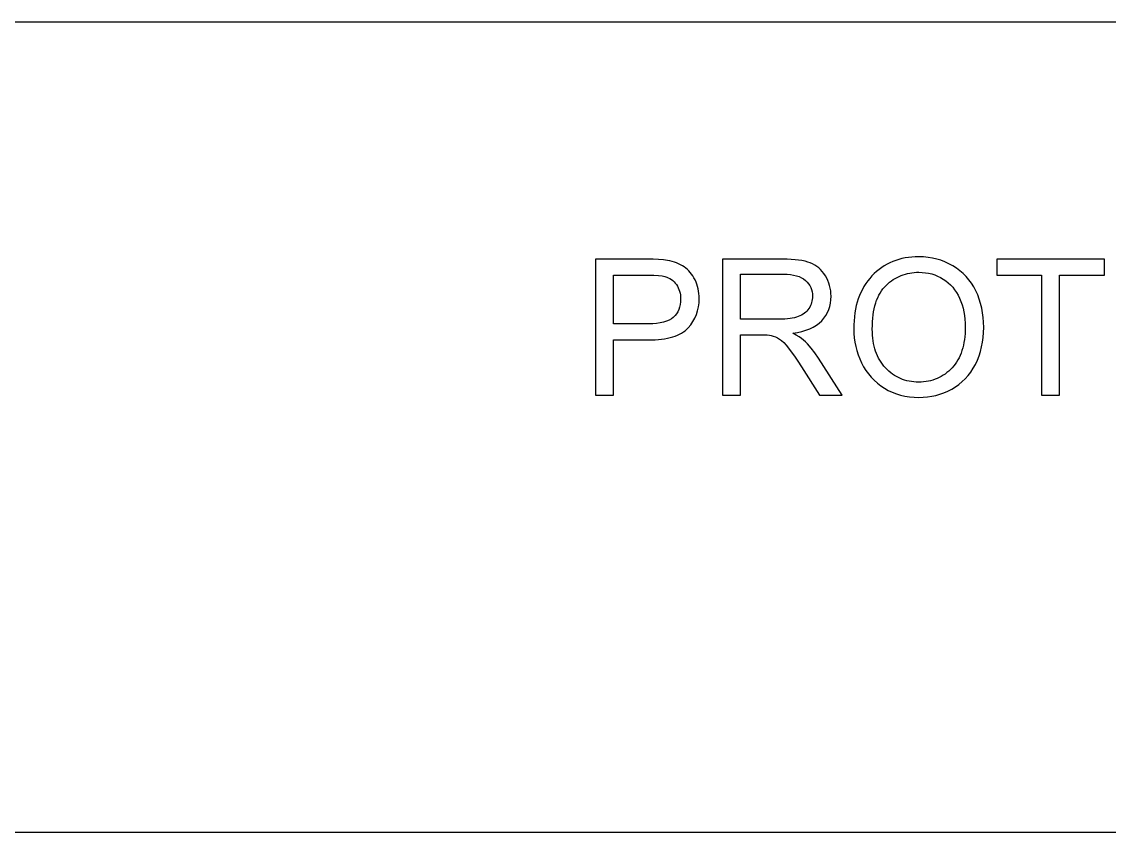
# Paper-space layout '01_三视图' of a CAD drawing. Header units: millimetres. Extents: x 8 to 450, y 8 to 289.
# Drawn here: x 59.47 to 68.19, y 186.75 to 193.25 of the extents above; entities that cross this region are included whole.
import ezdxf

# ---------------------------------------------------------------- set-up
doc = ezdxf.new("R2010")
doc.units = ezdxf.units.MM
doc.layers.add('VISIBLE', color=7, linetype='CONTINUOUS', lineweight=25)

psp = doc.layouts.new('01_三视图')

# ---------------------------------------------------------------- linework, layer by layer
at = {"layer": 'VISIBLE'}
for points in [[(15.5, 193.25), (80.5, 193.25)], [(66.5502, 191.3554), (66.5243, 191.35)], [(66.5767, 191.3596), (66.5502, 191.3554)], [(66.6038, 191.3626), (66.5767, 191.3596)], [(66.6317, 191.3644), (66.6038, 191.3626)], [(66.6601, 191.365), (66.6317, 191.3644)], [(66.6974, 191.3639), (66.6601, 191.365)], [(66.7338, 191.3605), (66.6974, 191.3639)], [(66.7692, 191.3549), (66.7338, 191.3605)], [(64.0664, 191.3457), (64.0664, 190.2555)], [(64.4776, 191.3457), (64.0664, 191.3457)], [(64.5287, 191.345), (64.4776, 191.3457)], [(64.5733, 191.3431), (64.5287, 191.345)], [(64.6116, 191.3398), (64.5733, 191.3431)], [(64.6434, 191.3353), (64.6116, 191.3398)], [(64.6631, 191.3315), (64.6434, 191.3353)], [(64.6819, 191.3271), (64.6631, 191.3315)], [(64.7, 191.3218), (64.6819, 191.3271)], [(64.7172, 191.3158), (64.7, 191.3218)], [(64.7336, 191.3091), (64.7172, 191.3158)], [(64.7492, 191.3016), (64.7336, 191.3091)], [(64.764, 191.2933), (64.7492, 191.3016)], [(64.778, 191.2843), (64.764, 191.2933)], [(64.7913, 191.2745), (64.778, 191.2843)], [(64.8038, 191.2637), (64.7913, 191.2745)], [(65.0844, 191.3457), (65.0844, 190.2555)], [(65.5677, 191.3457), (65.0844, 191.3457)], [(65.6031, 191.3452), (65.5677, 191.3457)], [(65.6363, 191.3438), (65.6031, 191.3452)], [(65.6672, 191.3415), (65.6363, 191.3438)], [(65.696, 191.3383), (65.6672, 191.3415)], [(65.7226, 191.3342), (65.696, 191.3383)], [(65.7471, 191.3291), (65.7226, 191.3342)], [(65.7693, 191.3232), (65.7471, 191.3291)], [(65.7893, 191.3163), (65.7693, 191.3232)], [(65.8078, 191.3082), (65.7893, 191.3163)], [(65.8254, 191.2988), (65.8078, 191.3082)], [(65.8419, 191.2879), (65.8254, 191.2988)], [(65.8576, 191.2757), (65.8419, 191.2879)], [(65.8723, 191.262), (65.8576, 191.2757)], [(66.362, 191.2786), (66.3415, 191.2636)], [(66.3832, 191.2924), (66.362, 191.2786)], [(66.4051, 191.305), (66.3832, 191.2924)], [(66.4276, 191.3164), (66.4051, 191.305)], [(66.4508, 191.3266), (66.4276, 191.3164)], [(66.4747, 191.3356), (66.4508, 191.3266)], [(66.4992, 191.3434), (66.4747, 191.3356)], [(66.5243, 191.35), (66.4992, 191.3434)], [(66.8037, 191.347), (66.7692, 191.3549)], [(66.8372, 191.3368), (66.8037, 191.347)], [(66.8698, 191.3244), (66.8372, 191.3368)], [(66.9015, 191.3098), (66.8698, 191.3244)], [(66.9323, 191.2929), (66.9015, 191.3098)], [(66.9617, 191.2739), (66.9323, 191.2929)], [(66.9893, 191.2532), (66.9617, 191.2739)], [(67.2848, 191.3457), (67.2848, 191.217)], [(68.1489, 191.3457), (67.2848, 191.3457)], [(68.1489, 191.217), (68.1489, 191.3457)], [(64.2106, 190.8274), (64.2106, 191.217)], [(64.2106, 191.217), (64.4895, 191.217)], [(64.4895, 191.217), (64.5347, 191.2164)], [(64.5347, 191.2164), (64.5722, 191.2146)], [(64.5722, 191.2146), (64.602, 191.2116)], [(64.602, 191.2116), (64.6241, 191.2074)], [(64.6241, 191.2074), (64.6379, 191.2029)], [(64.6379, 191.2029), (64.651, 191.1975)], [(64.651, 191.1975), (64.6634, 191.191)], [(64.6634, 191.191), (64.6751, 191.1835)], [(64.6751, 191.1835), (64.6862, 191.1749)], [(64.8157, 191.2519), (64.8038, 191.2637)], [(64.827, 191.2392), (64.8157, 191.2519)], [(64.8376, 191.2256), (64.827, 191.2392)], [(64.8475, 191.211), (64.8376, 191.2256)], [(64.8568, 191.1955), (64.8475, 191.211)], [(64.8654, 191.1791), (64.8568, 191.1955)], [(65.2287, 190.8645), (65.2287, 191.2252)], [(65.2287, 191.2252), (65.5737, 191.2252)], [(65.5737, 191.2252), (65.603, 191.2244)], [(65.603, 191.2244), (65.6302, 191.2221)], [(65.6302, 191.2221), (65.6555, 191.2182)], [(65.6555, 191.2182), (65.6786, 191.2127)], [(65.6786, 191.2127), (65.6998, 191.2057)], [(65.6998, 191.2057), (65.7189, 191.1972)], [(65.7189, 191.1972), (65.736, 191.1871)], [(65.736, 191.1871), (65.7511, 191.1754)], [(65.886, 191.2469), (65.8723, 191.262)], [(65.8987, 191.2304), (65.886, 191.2469)], [(65.9106, 191.2126), (65.8987, 191.2304)], [(65.9212, 191.1937), (65.9106, 191.2126)], [(65.9304, 191.1744), (65.9212, 191.1937)], [(66.2662, 191.1918), (66.2497, 191.1712)], [(66.2839, 191.2114), (66.2662, 191.1918)], [(66.3024, 191.23), (66.2839, 191.2114)], [(66.3216, 191.2474), (66.3024, 191.23)], [(66.3415, 191.2636), (66.3216, 191.2474)], [(66.4402, 191.1713), (66.4552, 191.1816)], [(66.4552, 191.1816), (66.4705, 191.1911)], [(66.4705, 191.1911), (66.4861, 191.1997)], [(66.4861, 191.1997), (66.5021, 191.2075)], [(66.5021, 191.2075), (66.5184, 191.2145)], [(66.5184, 191.2145), (66.535, 191.2207)], [(66.535, 191.2207), (66.552, 191.226)], [(66.552, 191.226), (66.5693, 191.2305)], [(66.5693, 191.2305), (66.587, 191.2342)], [(66.587, 191.2342), (66.6049, 191.2371)], [(66.6049, 191.2371), (66.6233, 191.2392)], [(66.6233, 191.2392), (66.6419, 191.2404)], [(66.6419, 191.2404), (66.6609, 191.2408)], [(66.6609, 191.2408), (66.6875, 191.24)], [(66.6875, 191.24), (66.7135, 191.2374)], [(66.7135, 191.2374), (66.7388, 191.2331)], [(66.7388, 191.2331), (66.7634, 191.2271)], [(66.7634, 191.2271), (66.7874, 191.2195)], [(66.7874, 191.2195), (66.8107, 191.2101)], [(66.8107, 191.2101), (66.8334, 191.199)], [(66.8334, 191.199), (66.8553, 191.1862)], [(66.8553, 191.1862), (66.8763, 191.1718)], [(67.0151, 191.2308), (66.9893, 191.2532)], [(67.0391, 191.2065), (67.0151, 191.2308)], [(67.0613, 191.1805), (67.0391, 191.2065)], [(67.2848, 191.217), (67.644, 191.217)], [(67.644, 191.217), (67.644, 190.2555)], [(67.7882, 191.217), (68.1489, 191.217)], [(67.7882, 190.2555), (67.7882, 191.217)], [(64.6862, 191.1749), (64.6965, 191.1653)], [(64.6965, 191.1653), (64.7062, 191.1547)], [(64.7062, 191.1547), (64.7152, 191.143)], [(64.7152, 191.143), (64.7233, 191.1305)], [(64.7233, 191.1305), (64.7303, 191.1174)], [(64.7303, 191.1174), (64.7362, 191.1037)], [(64.7362, 191.1037), (64.7411, 191.0894)], [(64.8731, 191.162), (64.8654, 191.1791)], [(64.8799, 191.1444), (64.8731, 191.162)], [(64.8856, 191.1265), (64.8799, 191.1444)], [(64.8902, 191.1081), (64.8856, 191.1265)], [(64.8938, 191.0893), (64.8902, 191.1081)], [(65.7511, 191.1754), (65.7642, 191.1625)], [(65.7642, 191.1625), (65.7756, 191.1487)], [(65.7756, 191.1487), (65.7853, 191.1341)], [(65.7853, 191.1341), (65.7932, 191.1187)], [(65.7932, 191.1187), (65.7993, 191.1023)], [(65.7993, 191.1023), (65.8037, 191.0852)], [(65.9382, 191.1546), (65.9304, 191.1744)], [(65.9446, 191.1343), (65.9382, 191.1546)], [(65.9495, 191.1135), (65.9446, 191.1343)], [(65.9531, 191.0922), (65.9495, 191.1135)], [(66.207, 191.104), (66.195, 191.0797)], [(66.2201, 191.1273), (66.207, 191.104)], [(66.2343, 191.1497), (66.2201, 191.1273)], [(66.2497, 191.1712), (66.2343, 191.1497)], [(66.3597, 191.0912), (66.3714, 191.1071)], [(66.3714, 191.1071), (66.3839, 191.1219)], [(66.3839, 191.1219), (66.3973, 191.1356)], [(66.3973, 191.1356), (66.4112, 191.1483)], [(66.4112, 191.1483), (66.4255, 191.1603)], [(66.4255, 191.1603), (66.4402, 191.1713)], [(66.8763, 191.1718), (66.8961, 191.156)], [(66.8961, 191.156), (66.9145, 191.1389)], [(66.9145, 191.1389), (66.9316, 191.1203)], [(66.9316, 191.1203), (66.9474, 191.1004)], [(66.9474, 191.1004), (66.9619, 191.0791)], [(67.0817, 191.1527), (67.0613, 191.1805)], [(67.1003, 191.1231), (67.0817, 191.1527)], [(67.1171, 191.0917), (67.1003, 191.1231)], [(64.7411, 191.0894), (64.7449, 191.0744)], [(64.7449, 191.0744), (64.7476, 191.0589)], [(64.7476, 191.0589), (64.7492, 191.0427)], [(64.7498, 191.0259), (64.7488, 191.003)], [(64.7492, 191.0427), (64.7498, 191.0259)], [(64.8964, 191.0701), (64.8938, 191.0893)], [(64.898, 191.0504), (64.8964, 191.0701)], [(64.8971, 190.9963), (64.8985, 191.0304)], [(64.8985, 191.0304), (64.898, 191.0504)], [(65.8031, 191.0097), (65.7999, 190.9974)], [(65.8054, 191.0223), (65.8031, 191.0097)], [(65.8037, 191.0852), (65.8063, 191.0671)], [(65.8067, 191.0351), (65.8054, 191.0223)], [(65.8063, 191.0671), (65.8072, 191.0482)], [(65.8072, 191.0482), (65.8067, 191.0351)], [(65.9512, 190.9925), (65.9547, 191.0198)], [(65.9552, 191.0705), (65.9531, 191.0922)], [(65.9547, 191.0198), (65.9559, 191.0482)], [(65.9559, 191.0482), (65.9552, 191.0705)], [(66.1745, 191.0284), (66.166, 191.0014)], [(66.1842, 191.0545), (66.1745, 191.0284)], [(66.195, 191.0797), (66.1842, 191.0545)], [(66.3144, 190.9951), (66.3218, 191.0165)], [(66.3218, 191.0165), (66.33, 191.0369)], [(66.33, 191.0369), (66.339, 191.0561)], [(66.339, 191.0561), (66.349, 191.0742)], [(66.349, 191.0742), (66.3597, 191.0912)], [(66.9619, 191.0791), (66.9751, 191.0563)], [(66.9751, 191.0563), (66.987, 191.0322)], [(66.987, 191.0322), (66.9975, 191.0069)], [(66.9975, 191.0069), (67.0066, 190.9805)], [(67.132, 191.0589), (67.1171, 191.0917)], [(67.1449, 191.025), (67.132, 191.0589)], [(67.1558, 190.9901), (67.1449, 191.025)], [(64.7268, 190.9244), (64.7167, 190.9081)], [(64.7351, 190.9421), (64.7268, 190.9244)], [(64.7415, 190.961), (64.7351, 190.9421)], [(64.7461, 190.9813), (64.7415, 190.961)], [(64.7488, 191.003), (64.7461, 190.9813)], [(64.8764, 190.902), (64.886, 190.9321)], [(64.886, 190.9321), (64.8929, 190.9635)], [(64.8929, 190.9635), (64.8971, 190.9963)], [(65.7527, 190.9201), (65.7425, 190.9116)], [(65.762, 190.9295), (65.7527, 190.9201)], [(65.7705, 190.9396), (65.762, 190.9295)], [(65.7782, 190.9504), (65.7705, 190.9396)], [(65.785, 190.9618), (65.7782, 190.9504)], [(65.7909, 190.9734), (65.785, 190.9618)], [(65.7959, 190.9853), (65.7909, 190.9734)], [(65.7999, 190.9974), (65.7959, 190.9853)], [(65.9266, 190.9174), (65.9371, 190.9413)], [(65.9371, 190.9413), (65.9454, 190.9663)], [(65.9454, 190.9663), (65.9512, 190.9925)], [(66.1523, 190.9446), (66.1472, 190.9148)], [(66.1586, 190.9734), (66.1523, 190.9446)], [(66.166, 191.0014), (66.1586, 190.9734)], [(66.2937, 190.8985), (66.2976, 190.9243)], [(66.2976, 190.9243), (66.3024, 190.949)], [(66.3024, 190.949), (66.308, 190.9726)], [(66.308, 190.9726), (66.3144, 190.9951)], [(67.0066, 190.9805), (67.0144, 190.953)], [(67.0144, 190.953), (67.0207, 190.9245)], [(67.0207, 190.9245), (67.0256, 190.8949)], [(67.1648, 190.9541), (67.1558, 190.9901)], [(67.1717, 190.9169), (67.1648, 190.9541)], [(64.5859, 190.8347), (64.5573, 190.8306)], [(64.612, 190.8404), (64.5859, 190.8347)], [(64.6355, 190.8477), (64.612, 190.8404)], [(64.6566, 190.8566), (64.6355, 190.8477)], [(64.6751, 190.8672), (64.6566, 190.8566)], [(64.691, 190.8794), (64.6751, 190.8672)], [(64.7048, 190.8931), (64.691, 190.8794)], [(64.7167, 190.9081), (64.7048, 190.8931)], [(64.8307, 190.8198), (64.8487, 190.8458)], [(64.8487, 190.8458), (64.8639, 190.8732)], [(64.8639, 190.8732), (64.8764, 190.902)], [(65.5387, 190.8645), (65.2287, 190.8645)], [(65.5855, 190.8658), (65.5387, 190.8645)], [(65.6269, 190.8696), (65.5855, 190.8658)], [(65.6455, 190.8725), (65.6269, 190.8696)], [(65.6628, 190.876), (65.6455, 190.8725)], [(65.6788, 190.8802), (65.6628, 190.876)], [(65.6934, 190.885), (65.6788, 190.8802)], [(65.7069, 190.8905), (65.6934, 190.885)], [(65.7196, 190.8967), (65.7069, 190.8905)], [(65.7315, 190.9038), (65.7196, 190.8967)], [(65.7425, 190.9116), (65.7315, 190.9038)], [(65.8381, 190.8165), (65.8608, 190.8337)], [(65.8608, 190.8337), (65.8808, 190.8526)], [(65.8808, 190.8526), (65.8984, 190.8731)], [(65.8984, 190.8731), (65.9137, 190.8947)], [(65.9137, 190.8947), (65.9266, 190.9174)], [(66.1404, 190.8525), (66.1387, 190.8199)], [(66.1432, 190.8841), (66.1404, 190.8525)], [(66.1472, 190.9148), (66.1432, 190.8841)], [(66.2873, 190.8144), (66.2886, 190.8436)], [(66.2886, 190.8436), (66.2907, 190.8716)], [(66.2907, 190.8716), (66.2937, 190.8985)], [(67.0256, 190.8949), (67.0291, 190.8643)], [(67.0291, 190.8643), (67.0312, 190.8326)], [(67.0312, 190.8326), (67.032, 190.7998)], [(67.1767, 190.8787), (67.1717, 190.9169)], [(67.1797, 190.8395), (67.1767, 190.8787)], [(67.1807, 190.7991), (67.1797, 190.8395)], [(64.4925, 190.8274), (64.2106, 190.8274)], [(64.5261, 190.8282), (64.4925, 190.8274)], [(64.5573, 190.8306), (64.5261, 190.8282)], [(64.7407, 190.7442), (64.7568, 190.7529)], [(64.7568, 190.7529), (64.7718, 190.7623)], [(64.7718, 190.7623), (64.7856, 190.7724)], [(64.7856, 190.7724), (64.7984, 190.7833)], [(64.7984, 190.7833), (64.81, 190.795)], [(64.81, 190.795), (64.8307, 190.8198)], [(65.6488, 190.7515), (65.6867, 190.7578)], [(65.6757, 190.7378), (65.6488, 190.7515)], [(65.6867, 190.7578), (65.7221, 190.7659)], [(65.7221, 190.7659), (65.755, 190.7758)], [(65.755, 190.7758), (65.7853, 190.7876)], [(65.7853, 190.7876), (65.813, 190.8011)], [(65.813, 190.8011), (65.8381, 190.8165)], [(66.1387, 190.8199), (66.1381, 190.7865)], [(66.1381, 190.7865), (66.1391, 190.7508)], [(66.1391, 190.7508), (66.142, 190.7156)], [(66.2868, 190.7842), (66.2873, 190.8144)], [(66.2872, 190.7599), (66.2868, 190.7842)], [(66.2885, 190.7363), (66.2872, 190.7599)], [(67.0303, 190.7487), (67.0283, 190.7243)], [(67.0315, 190.7739), (67.0303, 190.7487)], [(67.032, 190.7998), (67.0315, 190.7739)], [(67.1765, 190.7184), (67.1796, 190.7582)], [(67.1796, 190.7582), (67.1807, 190.7991)], [(64.2106, 190.6987), (64.4902, 190.6987)], [(64.2106, 190.2555), (64.2106, 190.6987)], [(64.4902, 190.6987), (64.5186, 190.6991)], [(64.5186, 190.6991), (64.5458, 190.7002)], [(64.5458, 190.7002), (64.5719, 190.7021)], [(64.5719, 190.7021), (64.5969, 190.7047)], [(64.5969, 190.7047), (64.6208, 190.7081)], [(64.6208, 190.7081), (64.6436, 190.7122)], [(64.6436, 190.7122), (64.6653, 190.7171)], [(64.6653, 190.7171), (64.6858, 190.7228)], [(64.6858, 190.7228), (64.7052, 190.7292)], [(64.7052, 190.7292), (64.7235, 190.7363)], [(64.7235, 190.7363), (64.7407, 190.7442)], [(65.2287, 190.7396), (65.396, 190.7396)], [(65.2287, 190.2555), (65.2287, 190.7396)], [(65.396, 190.7396), (65.4439, 190.7383)], [(65.4439, 190.7383), (65.4621, 190.7367)], [(65.4621, 190.7367), (65.4763, 190.7344)], [(65.4763, 190.7344), (65.4929, 190.7295)], [(65.4929, 190.7295), (65.5095, 190.7231)], [(65.5095, 190.7231), (65.5258, 190.715)], [(65.5258, 190.715), (65.5421, 190.7054)], [(65.5421, 190.7054), (65.5588, 190.693)], [(65.5588, 190.693), (65.5766, 190.6768)], [(65.5766, 190.6768), (65.5954, 190.6566)], [(65.6992, 190.7242), (65.6757, 190.7378)], [(65.7192, 190.7107), (65.6992, 190.7242)], [(65.7358, 190.6972), (65.7192, 190.7107)], [(65.7515, 190.6823), (65.7358, 190.6972)], [(65.767, 190.6664), (65.7515, 190.6823)], [(65.7973, 190.632), (65.767, 190.6664)], [(66.142, 190.7156), (66.1469, 190.6809)], [(66.1469, 190.6809), (66.1537, 190.6467)], [(66.2906, 190.7133), (66.2885, 190.7363)], [(66.2935, 190.6909), (66.2906, 190.7133)], [(66.2972, 190.6692), (66.2935, 190.6909)], [(66.3017, 190.6482), (66.2972, 190.6692)], [(67.0217, 190.6777), (67.0172, 190.6555)], [(67.0254, 190.7006), (67.0217, 190.6777)], [(67.0283, 190.7243), (67.0254, 190.7006)], [(67.1639, 190.642), (67.1713, 190.6796)], [(67.1713, 190.6796), (67.1765, 190.7184)], [(65.5954, 190.6566), (65.6153, 190.6325)], [(65.6153, 190.6325), (65.6372, 190.6036)], [(65.6372, 190.6036), (65.6618, 190.5689)], [(65.8269, 190.5939), (65.7973, 190.632)], [(65.8555, 190.5522), (65.8269, 190.5939)], [(66.1537, 190.6467), (66.1625, 190.6129)], [(66.1625, 190.6129), (66.1732, 190.5795)], [(66.1732, 190.5795), (66.1859, 190.5467)], [(66.3071, 190.6278), (66.3017, 190.6482)], [(66.3133, 190.6081), (66.3071, 190.6278)], [(66.3204, 190.589), (66.3133, 190.6081)], [(66.3282, 190.5706), (66.3204, 190.589)], [(66.3369, 190.5528), (66.3282, 190.5706)], [(66.9908, 190.5743), (66.9822, 190.5558)], [(66.9987, 190.5934), (66.9908, 190.5743)], [(67.0056, 190.6134), (66.9987, 190.5934)], [(67.0118, 190.6341), (67.0056, 190.6134)], [(67.0172, 190.6555), (67.0118, 190.6341)], [(67.1294, 190.5357), (67.143, 190.57)], [(67.143, 190.57), (67.1545, 190.6055)], [(67.1545, 190.6055), (67.1639, 190.642)], [(65.6618, 190.5689), (65.6892, 190.5285)], [(65.6892, 190.5285), (65.7194, 190.4823)], [(66.0452, 190.2555), (65.8555, 190.5522)], [(66.1859, 190.5467), (66.2006, 190.5143)], [(66.2006, 190.5143), (66.2171, 190.483)], [(66.2171, 190.483), (66.2355, 190.4534)], [(66.3464, 190.5357), (66.3369, 190.5528)], [(66.3568, 190.5192), (66.3464, 190.5357)], [(66.368, 190.5034), (66.3568, 190.5192)], [(66.38, 190.4883), (66.368, 190.5034)], [(66.3928, 190.4738), (66.38, 190.4883)], [(66.9395, 190.4896), (66.9267, 190.4749)], [(66.9514, 190.505), (66.9395, 190.4896)], [(66.9625, 190.5212), (66.9514, 190.505)], [(66.9728, 190.5381), (66.9625, 190.5212)], [(66.9822, 190.5558), (66.9728, 190.5381)], [(67.0961, 190.4707), (67.1138, 190.5024)], [(67.1138, 190.5024), (67.1294, 190.5357)], [(65.7194, 190.4823), (65.8637, 190.2555)], [(66.2355, 190.4534), (66.2557, 190.4254)], [(66.2557, 190.4254), (66.2777, 190.3992)], [(66.2777, 190.3992), (66.3016, 190.3747)], [(66.4063, 190.46), (66.3928, 190.4738)], [(66.4201, 190.4472), (66.4063, 190.46)], [(66.4344, 190.4352), (66.4201, 190.4472)], [(66.4492, 190.4241), (66.4344, 190.4352)], [(66.4643, 190.414), (66.4492, 190.4241)], [(66.4799, 190.4047), (66.4643, 190.414)], [(66.4958, 190.3962), (66.4799, 190.4047)], [(66.5122, 190.3887), (66.4958, 190.3962)], [(66.8236, 190.3966), (66.8071, 190.389)], [(66.8397, 190.4051), (66.8236, 190.3966)], [(66.8553, 190.4145), (66.8397, 190.4051)], [(66.8705, 190.4248), (66.8553, 190.4145)], [(66.8852, 190.436), (66.8705, 190.4248)], [(66.8995, 190.448), (66.8852, 190.436)], [(66.9134, 190.461), (66.8995, 190.448)], [(66.9267, 190.4749), (66.9134, 190.461)], [(67.0329, 190.3874), (67.0557, 190.4132)], [(67.0557, 190.4132), (67.0768, 190.4409)], [(67.0768, 190.4409), (67.0961, 190.4707)], [(66.3016, 190.3747), (66.3273, 190.3519)], [(66.3273, 190.3519), (66.3549, 190.3307)], [(66.3549, 190.3307), (66.3843, 190.3113)], [(66.3843, 190.3113), (66.4151, 190.2938)], [(66.5291, 190.3821), (66.5122, 190.3887)], [(66.5463, 190.3763), (66.5291, 190.3821)], [(66.564, 190.3714), (66.5463, 190.3763)], [(66.5821, 190.3674), (66.564, 190.3714)], [(66.6006, 190.3643), (66.5821, 190.3674)], [(66.6195, 190.3621), (66.6006, 190.3643)], [(66.6389, 190.3608), (66.6195, 190.3621)], [(66.6587, 190.3604), (66.6389, 190.3608)], [(66.6788, 190.3608), (66.6587, 190.3604)], [(66.6985, 190.3621), (66.6788, 190.3608)], [(66.7177, 190.3644), (66.6985, 190.3621)], [(66.7365, 190.3675), (66.7177, 190.3644)], [(66.7548, 190.3715), (66.7365, 190.3675)], [(66.7727, 190.3765), (66.7548, 190.3715)], [(66.7901, 190.3823), (66.7727, 190.3765)], [(66.8071, 190.389), (66.7901, 190.3823)], [(66.9241, 190.3042), (66.9539, 190.322)], [(66.9539, 190.322), (66.982, 190.3418)], [(66.982, 190.3418), (67.0083, 190.3636)], [(67.0083, 190.3636), (67.0329, 190.3874)], [(64.0664, 190.2555), (64.2106, 190.2555)], [(65.0844, 190.2555), (65.2287, 190.2555)], [(65.8637, 190.2555), (66.0452, 190.2555)], [(66.4151, 190.2938), (66.4469, 190.2787)], [(66.4469, 190.2787), (66.4798, 190.266)], [(66.4798, 190.266), (66.5136, 190.2555)], [(66.5136, 190.2555), (66.5485, 190.2474)], [(66.5485, 190.2474), (66.5845, 190.2416)], [(66.5845, 190.2416), (66.6214, 190.2381)], [(66.6214, 190.2381), (66.6594, 190.2369)], [(66.6594, 190.2369), (66.6946, 190.238)], [(66.6946, 190.238), (66.7292, 190.2411)], [(66.7292, 190.2411), (66.7632, 190.2464)], [(66.7632, 190.2464), (66.7966, 190.2537)], [(66.7966, 190.2537), (66.8294, 190.2632)], [(66.8294, 190.2632), (66.8616, 190.2748)], [(66.8616, 190.2748), (66.8931, 190.2884)], [(66.8931, 190.2884), (66.9241, 190.3042)], [(67.644, 190.2555), (67.7882, 190.2555)], [(15.5, 186.75), (80.5, 186.75)]]:
    psp.add_lwpolyline(points, dxfattribs=at)

doc.saveas('drawing.dxf')
